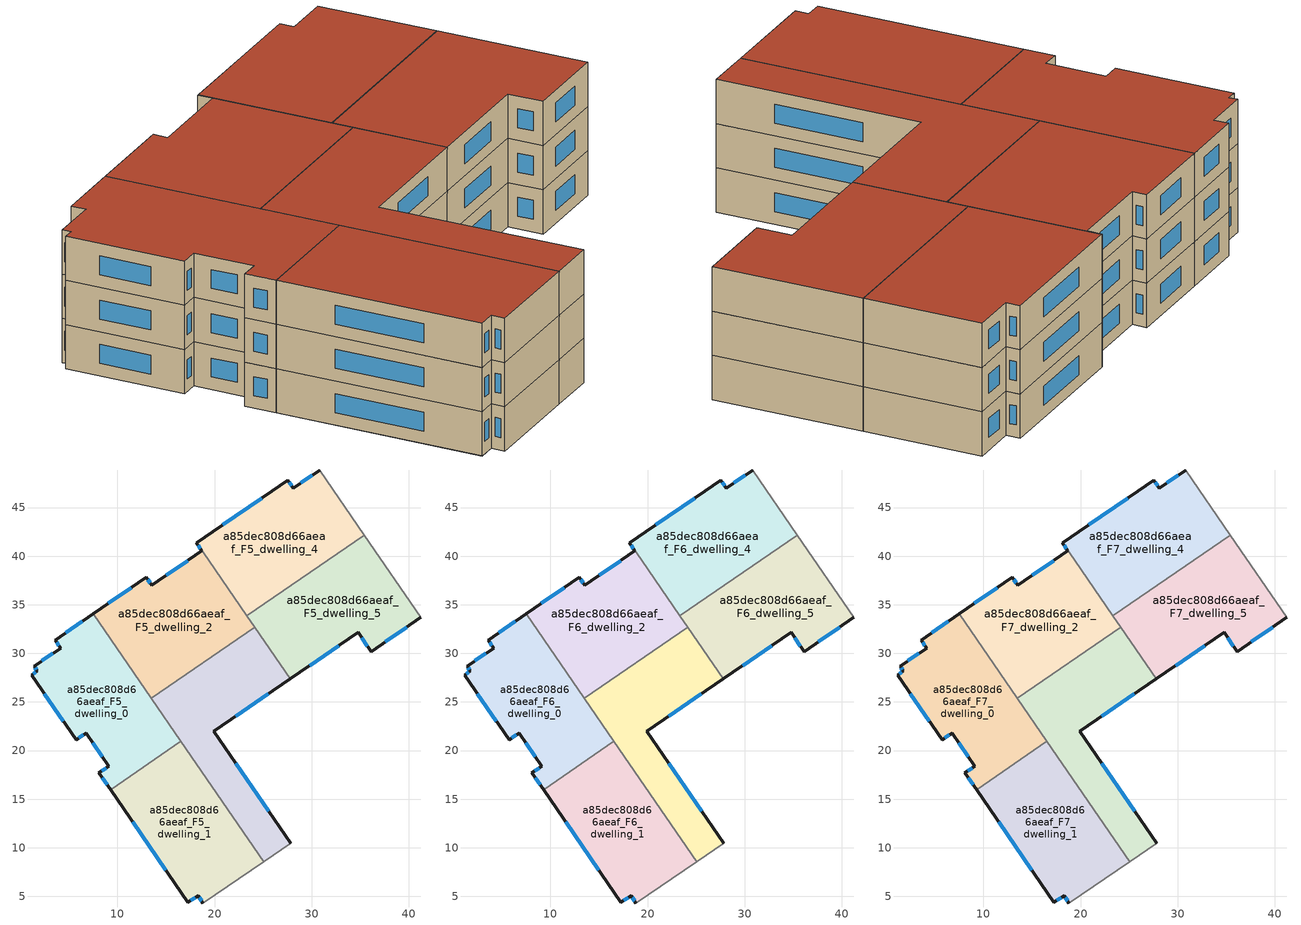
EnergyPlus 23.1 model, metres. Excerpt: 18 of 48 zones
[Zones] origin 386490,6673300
a85dec808d66aeaf_F5_dwelling_0
 floor to a85dec808d66aeaf_F4_dwelling_0 (EU_floor_Construction): 7.51,34.07 16.54,20.94 9.31,15.97 8.1,17.73 9.14,18.39 6.79,21.81 5.76,21.1 1.18,27.77 1.78,28.19 1.44,28.68 4.16,30.55 3.59,31.37 z15
 wall outside (EU_wall_Construction): 7.52,34.07 3.59,31.37 4.16,30.55 1.44,28.68 1.78,28.19 1.18,27.77 5.76,21.1 6.79,21.81 9.14,18.39 8.1,17.73 9.31,15.97 z15:18
 wall to a85dec808d66aeaf_F5_dwelling_1 (EU_wall_Construction): 9.31,15.97 16.54,20.94 z15:18
 wall to a85dec808d66aeaf_F5_dwelling_2 (EU_wall_Construction): 13.5,25.36 7.52,34.07 z15:18
 wall to a85dec808d66aeaf_F5_dwelling_3 (EU_wall_Construction): 16.54,20.94 13.5,25.36 z15:18
 window (EU_Window_Construction): 6.06,21.3 6.5,21.6 / 2.49,25.87 4.45,23.01 / 1.61,28.07 1.35,27.89 / 1.54,28.54 1.68,28.33 / 3.38,30.02 2.22,29.22 / 3.76,31.14 4,30.79 / 6.39,33.3 4.71,32.14 / 8.45,17.23 8.96,16.48 / 8.85,18.2 8.4,17.92 / 7.46,20.83 8.47,19.36 z15.86:17.14
a85dec808d66aeaf_F5_dwelling_1
 floor to a85dec808d66aeaf_F4_dwelling_1 (EU_floor_Construction): 16.54,20.94 25.04,8.56 18.81,4.32 18.3,5.09 17.27,4.38 9.31,15.97 z15
 wall outside (EU_wall_Construction): 9.31,15.97 17.27,4.38 18.3,5.09 18.81,4.32 z15:18
 wall adiabatic (EU_wall_Construction): 18.81,4.32 25.04,8.56 z15:18
 wall to a85dec808d66aeaf_F5_dwelling_3 (EU_wall_Construction): 25.04,8.56 16.54,20.94 z15:18
 window (EU_Window_Construction): 18.45,4.87 18.66,4.54 / 17.57,4.58 18.01,4.89 / 11.58,12.66 15,7.69 z15.86:17.14
a85dec808d66aeaf_F5_dwelling_2
 floor to a85dec808d66aeaf_F4_dwelling_2 (EU_floor_Construction): 18.7,40.54 18.14,41.37 18.17,41.39 24.15,32.68 13.5,25.36 7.51,34.07 12.99,37.83 13.55,37 z15
 wall outside (EU_wall_Construction): 18.17,41.39 18.14,41.37 18.71,40.54 13.55,37 12.99,37.83 7.52,34.07 z15:18
 wall to a85dec808d66aeaf_F5_dwelling_3 (EU_wall_Construction): 13.5,25.36 24.15,32.68 z15:18
 wall to a85dec808d66aeaf_F5_dwelling_4 (EU_wall_Construction): 23.34,33.87 18.17,41.39 z15:18
 wall to a85dec808d66aeaf_F5_dwelling_5 (EU_wall_Construction): 24.15,32.68 23.34,33.87 z15:18
 window (EU_Window_Construction): 17.23,39.53 15.03,38.01 / 18.3,41.13 18.54,40.78 / 11.42,36.75 9.08,35.14 / 13.39,37.24 13.15,37.59 z15.86:17.14
a85dec808d66aeaf_F5_dwelling_3
 floor to a85dec808d66aeaf_F4_dwelling_3 (EU_floor_Construction): 24.15,32.68 27.8,27.38 19.92,21.97 27.83,10.46 25.04,8.56 13.5,25.36 z15
 wall outside (EU_wall_Construction): 27.83,10.46 19.92,21.97 27.8,27.38 z15:18
 wall adiabatic (EU_wall_Construction): 25.04,8.56 27.83,10.46 z15:18
 wall to a85dec808d66aeaf_F5_dwelling_5 (EU_wall_Construction): 27.8,27.38 24.15,32.68 z15:18
 window (EU_Window_Construction): 22.17,23.52 25.55,25.83 / 25.57,13.75 22.18,18.68 z15.86:17.14
a85dec808d66aeaf_F5_dwelling_4
 floor to a85dec808d66aeaf_F4_dwelling_4 (EU_floor_Construction): 30.82,48.86 35.41,42.17 23.34,33.87 18.17,41.39 27.53,47.82 28.1,46.99 z15
 wall outside (EU_wall_Construction): 30.82,48.86 28.1,46.99 27.53,47.82 18.17,41.39 z15:18
 wall adiabatic (EU_wall_Construction): 35.41,42.17 30.82,48.86 z15:18
 wall to a85dec808d66aeaf_F5_dwelling_5 (EU_wall_Construction): 23.34,33.87 35.41,42.17 z15:18
 window (EU_Window_Construction): 30.04,48.33 28.88,47.53 / 24.86,45.98 20.85,43.23 / 27.94,47.23 27.69,47.58 z15.86:17.14
a85dec808d66aeaf_F5_dwelling_5
 floor to a85dec808d66aeaf_F4_dwelling_5 (EU_floor_Construction): 35.41,42.17 41.23,33.7 36.12,30.18 34.76,32.16 27.8,27.38 23.34,33.87 z15
 wall outside (EU_wall_Construction): 27.8,27.38 34.76,32.16 36.12,30.18 41.23,33.7 z15:18
 wall adiabatic (EU_wall_Construction): 41.23,33.7 35.41,42.17 z15:18
 window (EU_Window_Construction): 37.58,31.19 39.77,32.69 / 35.15,31.6 35.73,30.75 / 29.79,28.75 32.77,30.79 z15.86:17.14
a85dec808d66aeaf_F6_dwelling_0
 floor to a85dec808d66aeaf_F5_dwelling_0 (EU_floor_Construction): 7.51,34.07 16.54,20.94 9.31,15.97 8.1,17.73 9.14,18.39 6.79,21.81 5.76,21.1 1.18,27.77 1.78,28.19 1.44,28.68 4.16,30.55 3.59,31.37 z18
 wall outside (EU_wall_Construction): 7.52,34.07 3.59,31.37 4.16,30.55 1.44,28.68 1.78,28.19 1.18,27.77 5.76,21.1 6.79,21.81 9.14,18.39 8.1,17.73 9.31,15.97 z18:21
 wall to a85dec808d66aeaf_F6_dwelling_1 (EU_wall_Construction): 9.31,15.97 16.54,20.94 z18:21
 wall to a85dec808d66aeaf_F6_dwelling_2 (EU_wall_Construction): 13.5,25.36 7.52,34.07 z18:21
 wall to a85dec808d66aeaf_F6_dwelling_3 (EU_wall_Construction): 16.54,20.94 13.5,25.36 z18:21
 window (EU_Window_Construction): 6.06,21.3 6.5,21.6 / 2.49,25.87 4.45,23.01 / 1.61,28.07 1.35,27.89 / 1.54,28.54 1.68,28.33 / 3.38,30.02 2.22,29.22 / 3.76,31.14 4,30.79 / 6.39,33.3 4.71,32.14 / 8.45,17.23 8.96,16.48 / 8.85,18.2 8.4,17.92 / 7.46,20.83 8.47,19.36 z18.86:20.14
a85dec808d66aeaf_F6_dwelling_1
 floor to a85dec808d66aeaf_F5_dwelling_1 (EU_floor_Construction): 16.54,20.94 25.04,8.56 18.81,4.32 18.3,5.09 17.27,4.38 9.31,15.97 z18
 wall outside (EU_wall_Construction): 9.31,15.97 17.27,4.38 18.3,5.09 18.81,4.32 z18:21
 wall adiabatic (EU_wall_Construction): 18.81,4.32 25.04,8.56 z18:21
 wall to a85dec808d66aeaf_F6_dwelling_3 (EU_wall_Construction): 25.04,8.56 16.54,20.94 z18:21
 window (EU_Window_Construction): 18.45,4.87 18.66,4.54 / 17.57,4.58 18.01,4.89 / 11.58,12.66 15,7.69 z18.86:20.14
a85dec808d66aeaf_F6_dwelling_2
 floor to a85dec808d66aeaf_F5_dwelling_2 (EU_floor_Construction): 18.7,40.54 18.14,41.37 18.17,41.39 24.15,32.68 13.5,25.36 7.51,34.07 12.99,37.83 13.55,37 z18
 wall outside (EU_wall_Construction): 18.17,41.39 18.14,41.37 18.71,40.54 13.55,37 12.99,37.83 7.52,34.07 z18:21
 wall to a85dec808d66aeaf_F6_dwelling_3 (EU_wall_Construction): 13.5,25.36 24.15,32.68 z18:21
 wall to a85dec808d66aeaf_F6_dwelling_4 (EU_wall_Construction): 23.34,33.87 18.17,41.39 z18:21
 wall to a85dec808d66aeaf_F6_dwelling_5 (EU_wall_Construction): 24.15,32.68 23.34,33.87 z18:21
 window (EU_Window_Construction): 17.23,39.53 15.03,38.01 / 18.3,41.13 18.54,40.78 / 11.42,36.75 9.08,35.14 / 13.39,37.24 13.15,37.59 z18.86:20.14
a85dec808d66aeaf_F6_dwelling_3
 floor to a85dec808d66aeaf_F5_dwelling_3 (EU_floor_Construction): 24.15,32.68 27.8,27.38 19.92,21.97 27.83,10.46 25.04,8.56 13.5,25.36 z18
 wall outside (EU_wall_Construction): 27.83,10.46 19.92,21.97 27.8,27.38 z18:21
 wall adiabatic (EU_wall_Construction): 25.04,8.56 27.83,10.46 z18:21
 wall to a85dec808d66aeaf_F6_dwelling_5 (EU_wall_Construction): 27.8,27.38 24.15,32.68 z18:21
 window (EU_Window_Construction): 22.17,23.52 25.55,25.83 / 25.57,13.75 22.18,18.68 z18.86:20.14
a85dec808d66aeaf_F6_dwelling_4
 floor to a85dec808d66aeaf_F5_dwelling_4 (EU_floor_Construction): 30.82,48.86 35.41,42.17 23.34,33.87 18.17,41.39 27.53,47.82 28.1,46.99 z18
 wall outside (EU_wall_Construction): 30.82,48.86 28.1,46.99 27.53,47.82 18.17,41.39 z18:21
 wall adiabatic (EU_wall_Construction): 35.41,42.17 30.82,48.86 z18:21
 wall to a85dec808d66aeaf_F6_dwelling_5 (EU_wall_Construction): 23.34,33.87 35.41,42.17 z18:21
 window (EU_Window_Construction): 30.04,48.33 28.88,47.53 / 24.86,45.98 20.85,43.23 / 27.94,47.23 27.69,47.58 z18.86:20.14
a85dec808d66aeaf_F6_dwelling_5
 floor to a85dec808d66aeaf_F5_dwelling_5 (EU_floor_Construction): 35.41,42.17 41.23,33.7 36.12,30.18 34.76,32.16 27.8,27.38 23.34,33.87 z18
 wall outside (EU_wall_Construction): 27.8,27.38 34.76,32.16 36.12,30.18 41.23,33.7 z18:21
 wall adiabatic (EU_wall_Construction): 41.23,33.7 35.41,42.17 z18:21
 window (EU_Window_Construction): 37.58,31.19 39.77,32.69 / 35.15,31.6 35.73,30.75 / 29.79,28.75 32.77,30.79 z18.86:20.14
a85dec808d66aeaf_F7_dwelling_0
 floor to a85dec808d66aeaf_F6_dwelling_0 (EU_floor_Construction): 7.51,34.07 16.54,20.94 9.31,15.97 8.1,17.73 9.14,18.39 6.79,21.81 5.76,21.1 1.18,27.77 1.78,28.19 1.44,28.68 4.16,30.55 3.59,31.37 z21
 wall outside (EU_wall_Construction): 7.52,34.07 3.59,31.37 4.16,30.55 1.44,28.68 1.78,28.19 1.18,27.77 5.76,21.1 6.79,21.81 9.14,18.39 8.1,17.73 9.31,15.97 z21:24
 wall to a85dec808d66aeaf_F7_dwelling_1 (EU_wall_Construction): 9.31,15.97 16.54,20.94 z21:24
 wall to a85dec808d66aeaf_F7_dwelling_2 (EU_wall_Construction): 13.5,25.36 7.52,34.07 z21:24
 wall to a85dec808d66aeaf_F7_dwelling_3 (EU_wall_Construction): 16.54,20.94 13.5,25.36 z21:24
 window (EU_Window_Construction): 6.06,21.3 6.5,21.6 / 2.49,25.87 4.45,23.01 / 1.61,28.07 1.35,27.89 / 1.54,28.54 1.68,28.33 / 3.38,30.02 2.22,29.22 / 3.76,31.14 4,30.79 / 6.39,33.3 4.71,32.14 / 8.45,17.23 8.96,16.48 / 8.85,18.2 8.4,17.92 / 7.46,20.83 8.47,19.36 z21.86:23.14
 roof outside (EU_roof_Construction): 16.54,20.94 7.52,34.07 3.59,31.37 4.16,30.55 1.44,28.68 1.78,28.19 1.18,27.77 5.76,21.1 6.79,21.81 9.14,18.39 8.1,17.73 9.31,15.97 z24
a85dec808d66aeaf_F7_dwelling_1
 floor to a85dec808d66aeaf_F6_dwelling_1 (EU_floor_Construction): 16.54,20.94 25.04,8.56 18.81,4.32 18.3,5.09 17.27,4.38 9.31,15.97 z21
 wall outside (EU_wall_Construction): 9.31,15.97 17.27,4.38 18.3,5.09 18.81,4.32 z21:24
 wall adiabatic (EU_wall_Construction): 18.81,4.32 25.04,8.56 z21:24
 wall to a85dec808d66aeaf_F7_dwelling_3 (EU_wall_Construction): 25.04,8.56 16.54,20.94 z21:24
 window (EU_Window_Construction): 18.45,4.87 18.66,4.54 / 17.57,4.58 18.01,4.89 / 11.58,12.66 15,7.69 z21.86:23.14
 roof outside (EU_roof_Construction): 25.04,8.56 16.54,20.94 9.31,15.97 17.27,4.38 18.3,5.09 18.81,4.32 z24
a85dec808d66aeaf_F7_dwelling_2
 floor to a85dec808d66aeaf_F6_dwelling_2 (EU_floor_Construction): 18.7,40.54 18.14,41.37 18.17,41.39 24.15,32.68 13.5,25.36 7.51,34.07 12.99,37.83 13.55,37 z21
 wall outside (EU_wall_Construction): 18.17,41.39 18.14,41.37 18.71,40.54 13.55,37 12.99,37.83 7.52,34.07 z21:24
 wall to a85dec808d66aeaf_F7_dwelling_3 (EU_wall_Construction): 13.5,25.36 24.15,32.68 z21:24
 wall to a85dec808d66aeaf_F7_dwelling_4 (EU_wall_Construction): 23.34,33.87 18.17,41.39 z21:24
 wall to a85dec808d66aeaf_F7_dwelling_5 (EU_wall_Construction): 24.15,32.68 23.34,33.87 z21:24
 window (EU_Window_Construction): 17.23,39.53 15.03,38.01 / 18.3,41.13 18.54,40.78 / 11.42,36.75 9.08,35.14 / 13.39,37.24 13.15,37.59 z21.86:23.14
 roof outside (EU_roof_Construction): 24.15,32.68 18.17,41.39 18.14,41.37 18.71,40.54 13.55,37 12.99,37.83 7.52,34.07 13.5,25.36 z24
a85dec808d66aeaf_F7_dwelling_3
 floor to a85dec808d66aeaf_F6_dwelling_3 (EU_floor_Construction): 24.15,32.68 27.8,27.38 19.92,21.97 27.83,10.46 25.04,8.56 13.5,25.36 z21
 wall outside (EU_wall_Construction): 27.83,10.46 19.92,21.97 27.8,27.38 z21:24
 wall adiabatic (EU_wall_Construction): 25.04,8.56 27.83,10.46 z21:24
 wall to a85dec808d66aeaf_F7_dwelling_5 (EU_wall_Construction): 27.8,27.38 24.15,32.68 z21:24
 window (EU_Window_Construction): 22.17,23.52 25.55,25.83 / 25.57,13.75 22.18,18.68 z21.86:23.14
 roof outside (EU_roof_Construction): 27.83,10.46 19.92,21.97 27.8,27.38 24.15,32.68 13.5,25.36 25.04,8.56 z24
a85dec808d66aeaf_F7_dwelling_4
 floor to a85dec808d66aeaf_F6_dwelling_4 (EU_floor_Construction): 30.82,48.86 35.41,42.17 23.34,33.87 18.17,41.39 27.53,47.82 28.1,46.99 z21
 wall outside (EU_wall_Construction): 30.82,48.86 28.1,46.99 27.53,47.82 18.17,41.39 z21:24
 wall adiabatic (EU_wall_Construction): 35.41,42.17 30.82,48.86 z21:24
 wall to a85dec808d66aeaf_F7_dwelling_5 (EU_wall_Construction): 23.34,33.87 35.41,42.17 z21:24
 window (EU_Window_Construction): 30.04,48.33 28.88,47.53 / 24.86,45.98 20.85,43.23 / 27.94,47.23 27.69,47.58 z21.86:23.14
 roof outside (EU_roof_Construction): 35.41,42.17 30.82,48.86 28.1,46.99 27.53,47.82 18.17,41.39 23.34,33.87 z24
a85dec808d66aeaf_F7_dwelling_5
 floor to a85dec808d66aeaf_F6_dwelling_5 (EU_floor_Construction): 35.41,42.17 41.23,33.7 36.12,30.18 34.76,32.16 27.8,27.38 23.34,33.87 z21
 wall outside (EU_wall_Construction): 27.8,27.38 34.76,32.16 36.12,30.18 41.23,33.7 z21:24
 wall adiabatic (EU_wall_Construction): 41.23,33.7 35.41,42.17 z21:24
 window (EU_Window_Construction): 37.58,31.19 39.77,32.69 / 35.15,31.6 35.73,30.75 / 29.79,28.75 32.77,30.79 z21.86:23.14
 roof outside (EU_roof_Construction): 36.12,30.18 41.23,33.7 35.41,42.17 23.34,33.87 27.8,27.38 34.76,32.16 z24
[Building]
EU S2 Campaign: North Axis=0; Terrain=City; Solar Distribution=FullExterior
[Site:Location]
Helsinki-Vantaa.AP: Latitude=60.317; Longitude=24.963; Time Zone=2; Elevation=54.6
[SizingPeriod:WeatherFileDays]
AnnualSizingPeriod: Begin Month=1; Begin Day of Month=1; End Month=12; End Day of Month=31; Day of Week for Start Day=Monday; Use Weather File Daylight Saving Period=No; Use Weather File Rain and Snow Indicators=No
[MATERIAL]
EU_InternalMass_Material: Roughness=MediumRough; Thickness=0.1; Conductivity=1; Density=1800; Specific Heat=900; Thermal Absorptance=0.9; Solar Absorptance=0.7; Visible Absorptance=0.7
[MATERIAL:NOMASS] Roughness=MediumRough; Thermal Absorptance=0.9; Solar Absorptance=0.7; Visible Absorptance=0.7
Name | Thermal Resistance
EU_wall_NoMass | 2.6932
EU_roof_NoMass | 3.19818
EU_floor_NoMass | 2.22482
[WINDOWMATERIAL:SIMPLEGLAZINGSYSTEM]
EU_Window_SimpleGlazing: UFactor=2.14966; Solar Heat Gain Coefficient=0.7; Visible Transmittance=0.7
[CONSTRUCTION]
EU_wall_Construction: EU_wall_NoMass
EU_roof_Construction: EU_roof_NoMass
EU_floor_Construction: EU_floor_NoMass
EU_Window_Construction: EU_Window_SimpleGlazing
EU_InternalMass_Construction: EU_InternalMass_Material
[ZONE] Type=1; Multiplier=1; Ceiling Height=autocalculate; Floor Area=autocalculate; Part of Total Floor Area=Yes
Name | Volume
a85dec808d66aeaf_F5_dwelling_0; a85dec808d66aeaf_F6_dwelling_0; a85dec808d66aeaf_F7_dwelling_0 | 390.984
a85dec808d66aeaf_F5_dwelling_1; a85dec808d66aeaf_F6_dwelling_1; a85dec808d66aeaf_F7_dwelling_1 | 391.016
a85dec808d66aeaf_F5_dwelling_2; a85dec808d66aeaf_F6_dwelling_2; a85dec808d66aeaf_F7_dwelling_2 | 390.996
a85dec808d66aeaf_F5_dwelling_3; a85dec808d66aeaf_F6_dwelling_3; a85dec808d66aeaf_F7_dwelling_3 | 390.99
a85dec808d66aeaf_F5_dwelling_4; a85dec808d66aeaf_F6_dwelling_4; a85dec808d66aeaf_F7_dwelling_4 | 390.991
a85dec808d66aeaf_F5_dwelling_5; a85dec808d66aeaf_F6_dwelling_5; a85dec808d66aeaf_F7_dwelling_5 | 390.976
[INTERNALMASS] Construction=EU_InternalMass_Construction
Name | Zone or ZoneList | Surface Area
a85dec808d66aeaf_F5_dwelling_0_EU_InternalMass | a85dec808d66aeaf_F5_dwelling_0 | 130.328
a85dec808d66aeaf_F5_dwelling_1_EU_InternalMass | a85dec808d66aeaf_F5_dwelling_1 | 130.339
a85dec808d66aeaf_F5_dwelling_2_EU_InternalMass | a85dec808d66aeaf_F5_dwelling_2 | 130.332
a85dec808d66aeaf_F5_dwelling_3_EU_InternalMass | a85dec808d66aeaf_F5_dwelling_3 | 130.33
a85dec808d66aeaf_F5_dwelling_4_EU_InternalMass | a85dec808d66aeaf_F5_dwelling_4 | 130.33
a85dec808d66aeaf_F5_dwelling_5_EU_InternalMass | a85dec808d66aeaf_F5_dwelling_5 | 130.325
a85dec808d66aeaf_F6_dwelling_0_EU_InternalMass | a85dec808d66aeaf_F6_dwelling_0 | 130.328
a85dec808d66aeaf_F6_dwelling_1_EU_InternalMass | a85dec808d66aeaf_F6_dwelling_1 | 130.339
a85dec808d66aeaf_F6_dwelling_2_EU_InternalMass | a85dec808d66aeaf_F6_dwelling_2 | 130.332
a85dec808d66aeaf_F6_dwelling_3_EU_InternalMass | a85dec808d66aeaf_F6_dwelling_3 | 130.33
a85dec808d66aeaf_F6_dwelling_4_EU_InternalMass | a85dec808d66aeaf_F6_dwelling_4 | 130.33
a85dec808d66aeaf_F6_dwelling_5_EU_InternalMass | a85dec808d66aeaf_F6_dwelling_5 | 130.325
a85dec808d66aeaf_F7_dwelling_0_EU_InternalMass | a85dec808d66aeaf_F7_dwelling_0 | 130.328
a85dec808d66aeaf_F7_dwelling_1_EU_InternalMass | a85dec808d66aeaf_F7_dwelling_1 | 130.339
a85dec808d66aeaf_F7_dwelling_2_EU_InternalMass | a85dec808d66aeaf_F7_dwelling_2 | 130.332
a85dec808d66aeaf_F7_dwelling_3_EU_InternalMass | a85dec808d66aeaf_F7_dwelling_3 | 130.33
a85dec808d66aeaf_F7_dwelling_4_EU_InternalMass | a85dec808d66aeaf_F7_dwelling_4 | 130.33
a85dec808d66aeaf_F7_dwelling_5_EU_InternalMass | a85dec808d66aeaf_F7_dwelling_5 | 130.325
[OTHEREQUIPMENT] Fuel Type=Electricity; Design Level Calculation Method=Watts/Area; Power per Zone Floor Area=1; Fraction Latent=0; Fraction Radiant=0; Fraction Lost=0; Carbon Dioxide Generation Rate=0; EndUse Subcategory=EU_Step8_InternalGains
Name | Zone or ZoneList or Space or SpaceList | Schedule
EU_Step8_InternalGain_a85dec808d66aeaf_F5_dwelling_0_f000 | a85dec808d66aeaf_F5_dwelling_0 | EU_Step8_GainSchedule_a85dec808d66aeaf_F5_dwelling_0_f000
EU_Step8_InternalGain_a85dec808d66aeaf_F5_dwelling_1_f000 | a85dec808d66aeaf_F5_dwelling_1 | EU_Step8_GainSchedule_a85dec808d66aeaf_F5_dwelling_1_f000
EU_Step8_InternalGain_a85dec808d66aeaf_F5_dwelling_2_f000 | a85dec808d66aeaf_F5_dwelling_2 | EU_Step8_GainSchedule_a85dec808d66aeaf_F5_dwelling_2_f000
EU_Step8_InternalGain_a85dec808d66aeaf_F5_dwelling_3_f000 | a85dec808d66aeaf_F5_dwelling_3 | EU_Step8_GainSchedule_a85dec808d66aeaf_F5_dwelling_3_f000
EU_Step8_InternalGain_a85dec808d66aeaf_F5_dwelling_4_f000 | a85dec808d66aeaf_F5_dwelling_4 | EU_Step8_GainSchedule_a85dec808d66aeaf_F5_dwelling_4_f000
EU_Step8_InternalGain_a85dec808d66aeaf_F5_dwelling_5_f000 | a85dec808d66aeaf_F5_dwelling_5 | EU_Step8_GainSchedule_a85dec808d66aeaf_F5_dwelling_5_f000
EU_Step8_InternalGain_a85dec808d66aeaf_F6_dwelling_0_f000 | a85dec808d66aeaf_F6_dwelling_0 | EU_Step8_GainSchedule_a85dec808d66aeaf_F6_dwelling_0_f000
EU_Step8_InternalGain_a85dec808d66aeaf_F6_dwelling_1_f000 | a85dec808d66aeaf_F6_dwelling_1 | EU_Step8_GainSchedule_a85dec808d66aeaf_F6_dwelling_1_f000
EU_Step8_InternalGain_a85dec808d66aeaf_F6_dwelling_2_f000 | a85dec808d66aeaf_F6_dwelling_2 | EU_Step8_GainSchedule_a85dec808d66aeaf_F6_dwelling_2_f000
EU_Step8_InternalGain_a85dec808d66aeaf_F6_dwelling_3_f000 | a85dec808d66aeaf_F6_dwelling_3 | EU_Step8_GainSchedule_a85dec808d66aeaf_F6_dwelling_3_f000
EU_Step8_InternalGain_a85dec808d66aeaf_F6_dwelling_4_f000 | a85dec808d66aeaf_F6_dwelling_4 | EU_Step8_GainSchedule_a85dec808d66aeaf_F6_dwelling_4_f000
EU_Step8_InternalGain_a85dec808d66aeaf_F6_dwelling_5_f000 | a85dec808d66aeaf_F6_dwelling_5 | EU_Step8_GainSchedule_a85dec808d66aeaf_F6_dwelling_5_f000
EU_Step8_InternalGain_a85dec808d66aeaf_F7_dwelling_0_f000 | a85dec808d66aeaf_F7_dwelling_0 | EU_Step8_GainSchedule_a85dec808d66aeaf_F7_dwelling_0_f000
EU_Step8_InternalGain_a85dec808d66aeaf_F7_dwelling_1_f000 | a85dec808d66aeaf_F7_dwelling_1 | EU_Step8_GainSchedule_a85dec808d66aeaf_F7_dwelling_1_f000
EU_Step8_InternalGain_a85dec808d66aeaf_F7_dwelling_2_f000 | a85dec808d66aeaf_F7_dwelling_2 | EU_Step8_GainSchedule_a85dec808d66aeaf_F7_dwelling_2_f000
EU_Step8_InternalGain_a85dec808d66aeaf_F7_dwelling_3_f000 | a85dec808d66aeaf_F7_dwelling_3 | EU_Step8_GainSchedule_a85dec808d66aeaf_F7_dwelling_3_f000
EU_Step8_InternalGain_a85dec808d66aeaf_F7_dwelling_4_f000 | a85dec808d66aeaf_F7_dwelling_4 | EU_Step8_GainSchedule_a85dec808d66aeaf_F7_dwelling_4_f000
EU_Step8_InternalGain_a85dec808d66aeaf_F7_dwelling_5_f000 | a85dec808d66aeaf_F7_dwelling_5 | EU_Step8_GainSchedule_a85dec808d66aeaf_F7_dwelling_5_f000
[ZONEVENTILATION:DESIGNFLOWRATE] Schedule=EU_AlwaysOn; Design Flow Rate Calculation Method=AirChanges/Hour; Air Changes per Hour=0.586271; Ventilation Type=Natural; Fan Pressure Rise=0; Fan Total Efficiency=1; Constant Term Coefficient=1; Temperature Term Coefficient=0; Velocity Term Coefficient=0; Velocity Squared Term Coefficient=0; Minimum Indoor Temperature=-100; Maximum Indoor Temperature=100; Delta Temperature=-100; Minimum Outdoor Temperature=-100; Maximum Outdoor Temperature=100; Maximum Wind Speed=40
Name | Zone or ZoneList or Space or SpaceList
EU_ConstantAir_a85dec808d66aeaf_F5_dwelling_0 | a85dec808d66aeaf_F5_dwelling_0
EU_ConstantAir_a85dec808d66aeaf_F5_dwelling_1 | a85dec808d66aeaf_F5_dwelling_1
EU_ConstantAir_a85dec808d66aeaf_F5_dwelling_2 | a85dec808d66aeaf_F5_dwelling_2
EU_ConstantAir_a85dec808d66aeaf_F5_dwelling_3 | a85dec808d66aeaf_F5_dwelling_3
EU_ConstantAir_a85dec808d66aeaf_F5_dwelling_4 | a85dec808d66aeaf_F5_dwelling_4
EU_ConstantAir_a85dec808d66aeaf_F5_dwelling_5 | a85dec808d66aeaf_F5_dwelling_5
EU_ConstantAir_a85dec808d66aeaf_F6_dwelling_0 | a85dec808d66aeaf_F6_dwelling_0
EU_ConstantAir_a85dec808d66aeaf_F6_dwelling_1 | a85dec808d66aeaf_F6_dwelling_1
EU_ConstantAir_a85dec808d66aeaf_F6_dwelling_2 | a85dec808d66aeaf_F6_dwelling_2
EU_ConstantAir_a85dec808d66aeaf_F6_dwelling_3 | a85dec808d66aeaf_F6_dwelling_3
EU_ConstantAir_a85dec808d66aeaf_F6_dwelling_4 | a85dec808d66aeaf_F6_dwelling_4
EU_ConstantAir_a85dec808d66aeaf_F6_dwelling_5 | a85dec808d66aeaf_F6_dwelling_5
EU_ConstantAir_a85dec808d66aeaf_F7_dwelling_0 | a85dec808d66aeaf_F7_dwelling_0
EU_ConstantAir_a85dec808d66aeaf_F7_dwelling_1 | a85dec808d66aeaf_F7_dwelling_1
EU_ConstantAir_a85dec808d66aeaf_F7_dwelling_2 | a85dec808d66aeaf_F7_dwelling_2
EU_ConstantAir_a85dec808d66aeaf_F7_dwelling_3 | a85dec808d66aeaf_F7_dwelling_3
EU_ConstantAir_a85dec808d66aeaf_F7_dwelling_4 | a85dec808d66aeaf_F7_dwelling_4
EU_ConstantAir_a85dec808d66aeaf_F7_dwelling_5 | a85dec808d66aeaf_F7_dwelling_5
[HVACTEMPLATE:THERMOSTAT] Constant Heating Setpoint=20; Constant Cooling Setpoint=50
EU_HeatOnly_a85dec808d66aeaf_F0_dwelling_0; EU_HeatOnly_a85dec808d66aeaf_F0_dwelling_1; EU_HeatOnly_a85dec808d66aeaf_F0_dwelling_2; EU_HeatOnly_a85dec808d66aeaf_F0_dwelling_3; EU_HeatOnly_a85dec808d66aeaf_F0_dwelling_4; EU_HeatOnly_a85dec808d66aeaf_F0_dwelling_5; EU_HeatOnly_a85dec808d66aeaf_F1_dwelling_0; EU_HeatOnly_a85dec808d66aeaf_F1_dwelling_1; EU_HeatOnly_a85dec808d66aeaf_F1_dwelling_2; EU_HeatOnly_a85dec808d66aeaf_F1_dwelling_3; EU_HeatOnly_a85dec808d66aeaf_F1_dwelling_4; EU_HeatOnly_a85dec808d66aeaf_F1_dwelling_5; EU_HeatOnly_a85dec808d66aeaf_F2_dwelling_0; EU_HeatOnly_a85dec808d66aeaf_F2_dwelling_1; EU_HeatOnly_a85dec808d66aeaf_F2_dwelling_2; EU_HeatOnly_a85dec808d66aeaf_F2_dwelling_3; EU_HeatOnly_a85dec808d66aeaf_F2_dwelling_4; EU_HeatOnly_a85dec808d66aeaf_F2_dwelling_5; EU_HeatOnly_a85dec808d66aeaf_F3_dwelling_0; EU_HeatOnly_a85dec808d66aeaf_F3_dwelling_1; EU_HeatOnly_a85dec808d66aeaf_F3_dwelling_2; EU_HeatOnly_a85dec808d66aeaf_F3_dwelling_3; EU_HeatOnly_a85dec808d66aeaf_F3_dwelling_4; EU_HeatOnly_a85dec808d66aeaf_F3_dwelling_5; EU_HeatOnly_a85dec808d66aeaf_F4_dwelling_0; EU_HeatOnly_a85dec808d66aeaf_F4_dwelling_1; EU_HeatOnly_a85dec808d66aeaf_F4_dwelling_2; EU_HeatOnly_a85dec808d66aeaf_F4_dwelling_3; EU_HeatOnly_a85dec808d66aeaf_F4_dwelling_4; EU_HeatOnly_a85dec808d66aeaf_F4_dwelling_5; EU_HeatOnly_a85dec808d66aeaf_F5_dwelling_0; EU_HeatOnly_a85dec808d66aeaf_F5_dwelling_1; EU_HeatOnly_a85dec808d66aeaf_F5_dwelling_2; EU_HeatOnly_a85dec808d66aeaf_F5_dwelling_3; EU_HeatOnly_a85dec808d66aeaf_F5_dwelling_4; EU_HeatOnly_a85dec808d66aeaf_F5_dwelling_5; EU_HeatOnly_a85dec808d66aeaf_F6_dwelling_0; EU_HeatOnly_a85dec808d66aeaf_F6_dwelling_1; EU_HeatOnly_a85dec808d66aeaf_F6_dwelling_2; EU_HeatOnly_a85dec808d66aeaf_F6_dwelling_3; EU_HeatOnly_a85dec808d66aeaf_F6_dwelling_4; EU_HeatOnly_a85dec808d66aeaf_F6_dwelling_5; EU_HeatOnly_a85dec808d66aeaf_F7_dwelling_0; EU_HeatOnly_a85dec808d66aeaf_F7_dwelling_1; EU_HeatOnly_a85dec808d66aeaf_F7_dwelling_2; EU_HeatOnly_a85dec808d66aeaf_F7_dwelling_3; EU_HeatOnly_a85dec808d66aeaf_F7_dwelling_4; EU_HeatOnly_a85dec808d66aeaf_F7_dwelling_5
[HVACTEMPLATE:ZONE:IDEALLOADSAIRSYSTEM] System Availability Schedule=EU_AlwaysOn; Maximum Heating Supply Air Temperature=50; Minimum Cooling Supply Air Temperature=13; Maximum Heating Supply Air Humidity Ratio=0.0156; Minimum Cooling Supply Air Humidity Ratio=0.0077; Heating Limit=NoLimit; Cooling Limit=NoLimit; Heating Availability Schedule=EU_AlwaysOn; Cooling Availability Schedule=EU_CoolingOff; Dehumidification Control Type=ConstantSensibleHeatRatio; Cooling Sensible Heat Ratio=0.7; Dehumidification Setpoint=60; Humidification Control Type=None; Humidification Setpoint=30; Outdoor Air Method=None; Outdoor Air Flow Rate per Person=0.00944; Outdoor Air Flow Rate per Zone Floor Area=0; Outdoor Air Flow Rate per Zone=0; Demand Controlled Ventilation Type=None; Outdoor Air Economizer Type=NoEconomizer; Heat Recovery Type=None; Sensible Heat Recovery Effectiveness=0.7; Latent Heat Recovery Effectiveness=0.65
Name | Template Thermostat
a85dec808d66aeaf_F5_dwelling_0 | EU_HeatOnly_a85dec808d66aeaf_F5_dwelling_0
a85dec808d66aeaf_F5_dwelling_1 | EU_HeatOnly_a85dec808d66aeaf_F5_dwelling_1
a85dec808d66aeaf_F5_dwelling_2 | EU_HeatOnly_a85dec808d66aeaf_F5_dwelling_2
a85dec808d66aeaf_F5_dwelling_3 | EU_HeatOnly_a85dec808d66aeaf_F5_dwelling_3
a85dec808d66aeaf_F5_dwelling_4 | EU_HeatOnly_a85dec808d66aeaf_F5_dwelling_4
a85dec808d66aeaf_F5_dwelling_5 | EU_HeatOnly_a85dec808d66aeaf_F5_dwelling_5
a85dec808d66aeaf_F6_dwelling_0 | EU_HeatOnly_a85dec808d66aeaf_F6_dwelling_0
a85dec808d66aeaf_F6_dwelling_1 | EU_HeatOnly_a85dec808d66aeaf_F6_dwelling_1
a85dec808d66aeaf_F6_dwelling_2 | EU_HeatOnly_a85dec808d66aeaf_F6_dwelling_2
a85dec808d66aeaf_F6_dwelling_3 | EU_HeatOnly_a85dec808d66aeaf_F6_dwelling_3
a85dec808d66aeaf_F6_dwelling_4 | EU_HeatOnly_a85dec808d66aeaf_F6_dwelling_4
a85dec808d66aeaf_F6_dwelling_5 | EU_HeatOnly_a85dec808d66aeaf_F6_dwelling_5
a85dec808d66aeaf_F7_dwelling_0 | EU_HeatOnly_a85dec808d66aeaf_F7_dwelling_0
a85dec808d66aeaf_F7_dwelling_1 | EU_HeatOnly_a85dec808d66aeaf_F7_dwelling_1
a85dec808d66aeaf_F7_dwelling_2 | EU_HeatOnly_a85dec808d66aeaf_F7_dwelling_2
a85dec808d66aeaf_F7_dwelling_3 | EU_HeatOnly_a85dec808d66aeaf_F7_dwelling_3
a85dec808d66aeaf_F7_dwelling_4 | EU_HeatOnly_a85dec808d66aeaf_F7_dwelling_4
a85dec808d66aeaf_F7_dwelling_5 | EU_HeatOnly_a85dec808d66aeaf_F7_dwelling_5
[SIZING:ZONE] Zone Cooling Design Supply Air Temperature Input Method=SupplyAirTemperature; Zone Cooling Design Supply Air Temperature=13; Zone Heating Design Supply Air Temperature Input Method=SupplyAirTemperature; Zone Heating Design Supply Air Temperature=50; Zone Cooling Design Supply Air Humidity Ratio=0.008; Zone Heating Design Supply Air Humidity Ratio=0.008; Cooling Design Air Flow Method=DesignDay; Cooling Design Air Flow Rate=0; Cooling Minimum Air Flow per Zone Floor Area=0.000762; Cooling Minimum Air Flow=0; Cooling Minimum Air Flow Fraction=0.2; Heating Design Air Flow Method=DesignDay; Heating Design Air Flow Rate=0; Heating Maximum Air Flow per Zone Floor Area=0.002032; Heating Maximum Air Flow=0.141576; Heating Maximum Air Flow Fraction=0.3; Account for Dedicated Outdoor Air System=No; Dedicated Outdoor Air System Control Strategy=NeutralSupplyAir; Dedicated Outdoor Air Low Setpoint Temperature for Design=autosize; Dedicated Outdoor Air High Setpoint Temperature for Design=autosize; Zone Load Sizing Method=Sensible Load Only No Latent Load; Zone Latent Cooling Design Supply Air Humidity Ratio Input Method=HumidityRatioDifference; Zone Cooling Design Supply Air Humidity Ratio Difference=0.005; Zone Latent Heating Design Supply Air Humidity Ratio Input Method=HumidityRatioDifference; Zone Humidification Design Supply Air Humidity Ratio Difference=0.005
a85dec808d66aeaf_F5_dwelling_0; a85dec808d66aeaf_F5_dwelling_1; a85dec808d66aeaf_F5_dwelling_2; a85dec808d66aeaf_F5_dwelling_3; a85dec808d66aeaf_F5_dwelling_4; a85dec808d66aeaf_F5_dwelling_5; a85dec808d66aeaf_F6_dwelling_0; a85dec808d66aeaf_F6_dwelling_1; a85dec808d66aeaf_F6_dwelling_2; a85dec808d66aeaf_F6_dwelling_3; a85dec808d66aeaf_F6_dwelling_4; a85dec808d66aeaf_F6_dwelling_5; a85dec808d66aeaf_F7_dwelling_0; a85dec808d66aeaf_F7_dwelling_1; a85dec808d66aeaf_F7_dwelling_2; a85dec808d66aeaf_F7_dwelling_3; a85dec808d66aeaf_F7_dwelling_4; a85dec808d66aeaf_F7_dwelling_5
[SCHEDULE:CONSTANT]
Name | Hourly Value
EU_AlwaysOn | 1
EU_CoolingOff | 0
[SCHEDULE:FILE] Column Number=1; Rows to Skip at Top=0; Number of Hours of Data=8760; Column Separator=Comma; Interpolate to Timestep=No; Minutes per Item=60; Adjust Schedule for Daylight Savings=Yes
Name | File
EU_Step8_GainSchedule_a85dec808d66aeaf_F5_dwelling_0_f000 | ../../schedules/a85dec808d66aeaf/a85dec808d66aeaf_F5_dwelling_0_f000_gain.csv
EU_Step8_GainSchedule_a85dec808d66aeaf_F5_dwelling_1_f000 | ../../schedules/a85dec808d66aeaf/a85dec808d66aeaf_F5_dwelling_1_f000_gain.csv
EU_Step8_GainSchedule_a85dec808d66aeaf_F5_dwelling_2_f000 | ../../schedules/a85dec808d66aeaf/a85dec808d66aeaf_F5_dwelling_2_f000_gain.csv
EU_Step8_GainSchedule_a85dec808d66aeaf_F5_dwelling_3_f000 | ../../schedules/a85dec808d66aeaf/a85dec808d66aeaf_F5_dwelling_3_f000_gain.csv
EU_Step8_GainSchedule_a85dec808d66aeaf_F5_dwelling_4_f000 | ../../schedules/a85dec808d66aeaf/a85dec808d66aeaf_F5_dwelling_4_f000_gain.csv
EU_Step8_GainSchedule_a85dec808d66aeaf_F5_dwelling_5_f000 | ../../schedules/a85dec808d66aeaf/a85dec808d66aeaf_F5_dwelling_5_f000_gain.csv
EU_Step8_GainSchedule_a85dec808d66aeaf_F6_dwelling_0_f000 | ../../schedules/a85dec808d66aeaf/a85dec808d66aeaf_F6_dwelling_0_f000_gain.csv
EU_Step8_GainSchedule_a85dec808d66aeaf_F6_dwelling_1_f000 | ../../schedules/a85dec808d66aeaf/a85dec808d66aeaf_F6_dwelling_1_f000_gain.csv
EU_Step8_GainSchedule_a85dec808d66aeaf_F6_dwelling_2_f000 | ../../schedules/a85dec808d66aeaf/a85dec808d66aeaf_F6_dwelling_2_f000_gain.csv
EU_Step8_GainSchedule_a85dec808d66aeaf_F6_dwelling_3_f000 | ../../schedules/a85dec808d66aeaf/a85dec808d66aeaf_F6_dwelling_3_f000_gain.csv
EU_Step8_GainSchedule_a85dec808d66aeaf_F6_dwelling_4_f000 | ../../schedules/a85dec808d66aeaf/a85dec808d66aeaf_F6_dwelling_4_f000_gain.csv
EU_Step8_GainSchedule_a85dec808d66aeaf_F6_dwelling_5_f000 | ../../schedules/a85dec808d66aeaf/a85dec808d66aeaf_F6_dwelling_5_f000_gain.csv
EU_Step8_GainSchedule_a85dec808d66aeaf_F7_dwelling_0_f000 | ../../schedules/a85dec808d66aeaf/a85dec808d66aeaf_F7_dwelling_0_f000_gain.csv
EU_Step8_GainSchedule_a85dec808d66aeaf_F7_dwelling_1_f000 | ../../schedules/a85dec808d66aeaf/a85dec808d66aeaf_F7_dwelling_1_f000_gain.csv
EU_Step8_GainSchedule_a85dec808d66aeaf_F7_dwelling_2_f000 | ../../schedules/a85dec808d66aeaf/a85dec808d66aeaf_F7_dwelling_2_f000_gain.csv
EU_Step8_GainSchedule_a85dec808d66aeaf_F7_dwelling_3_f000 | ../../schedules/a85dec808d66aeaf/a85dec808d66aeaf_F7_dwelling_3_f000_gain.csv
EU_Step8_GainSchedule_a85dec808d66aeaf_F7_dwelling_4_f000 | ../../schedules/a85dec808d66aeaf/a85dec808d66aeaf_F7_dwelling_4_f000_gain.csv
EU_Step8_GainSchedule_a85dec808d66aeaf_F7_dwelling_5_f000 | ../../schedules/a85dec808d66aeaf/a85dec808d66aeaf_F7_dwelling_5_f000_gain.csv
